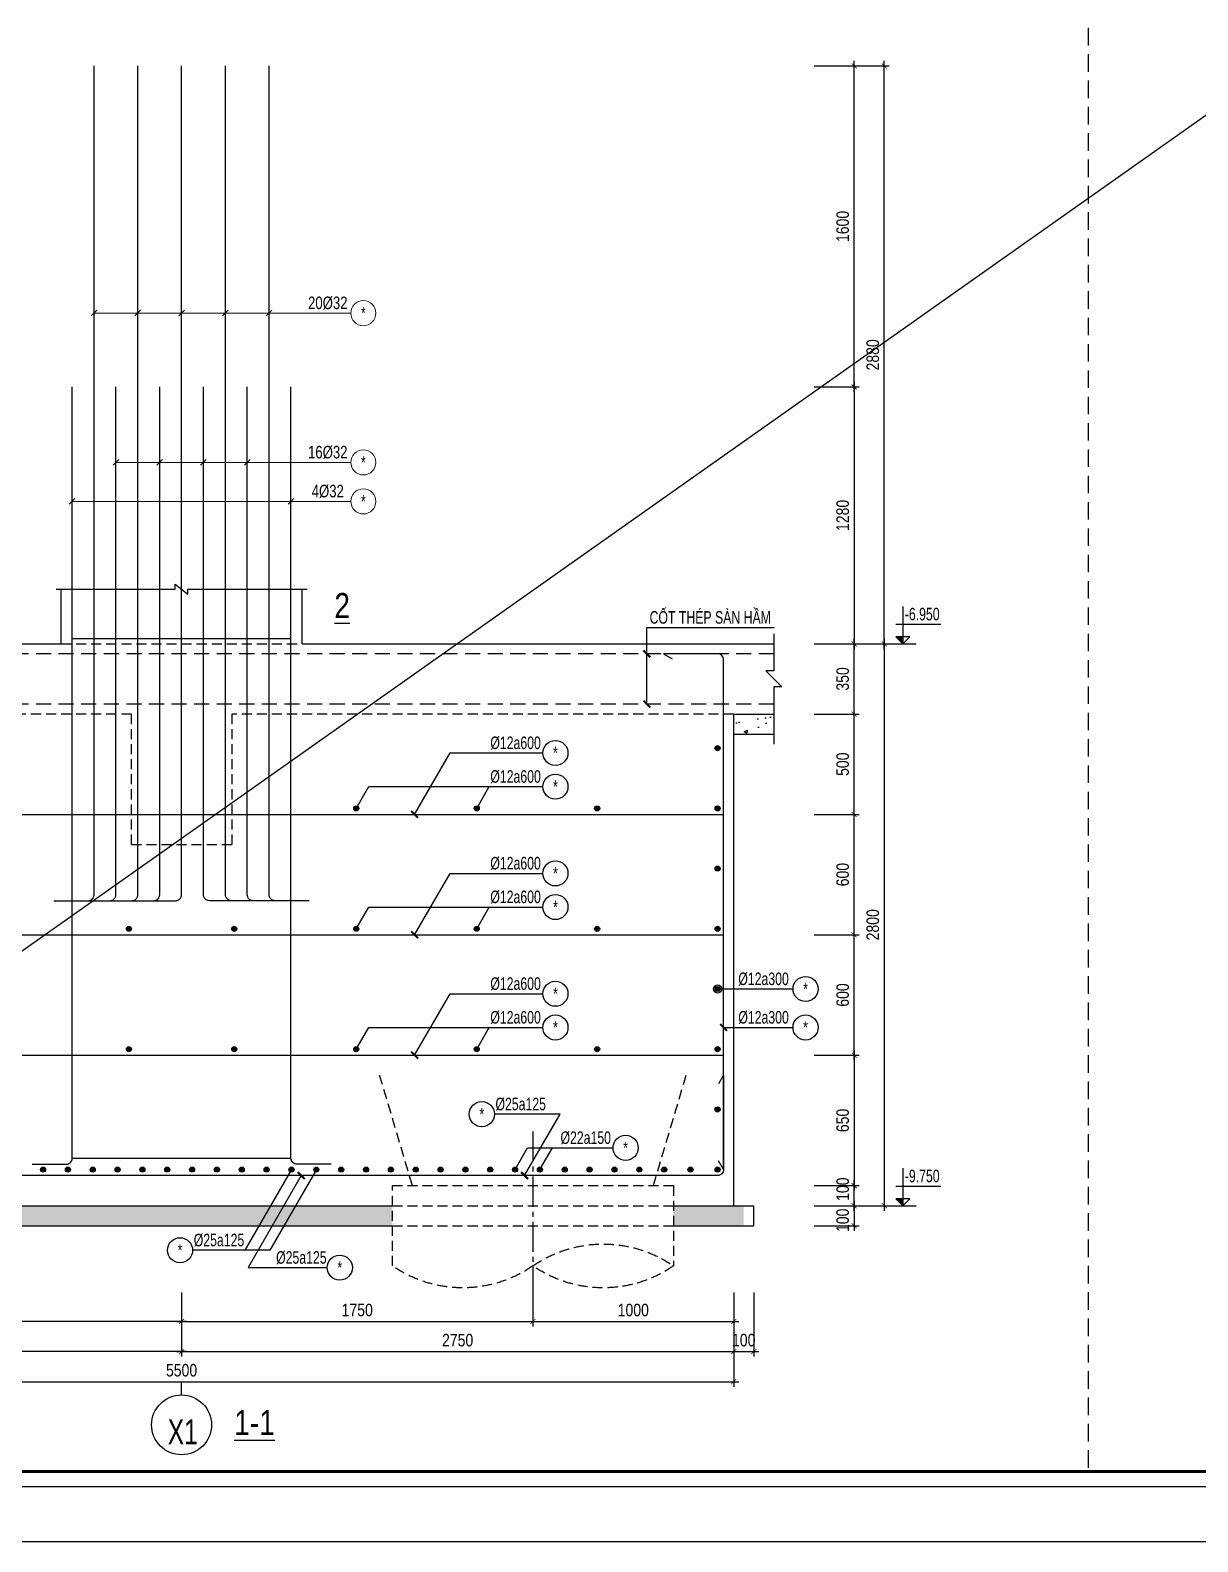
# Model space of a CAD drawing. Extents: x 71 to 2424299, y -14 to 1061502.
# Drawn here: x 1113387 to 1119203, y 521457 to 528990 of the extents above; entities that cross this region are included whole.
import ezdxf
from ezdxf.enums import TextEntityAlignment as Align

# ---------------------------------------------------------------- set-up
doc = ezdxf.new("R2010")
doc.units = 0
doc.header["$LTSCALE"] = 1000
doc.header["$MEASUREMENT"] = 0
doc.header["$PDMODE"] = 3
doc.linetypes.add('CENTER2', pattern=[1.125, 0.75, -0.125, 0.125, -0.125])
doc.linetypes.add('HIDDEN', pattern=[0.375, 0.25, -0.125])
doc.layers.get('0').update_dxf_attribs({"linetype": 'CONTINUOUS'})
doc.layers.get('Defpoints').update_dxf_attribs({"linetype": 'CONTINUOUS'})
for name, color, linetype in [('CDC-KHUNGTEN', 7, 'CONTINUOUS'), ('CDC.01.AXIS', 160, 'CENTER2'), ('CDC.02.DIM', 1, 'CONTINUOUS'), ('CDC.03.BORDER', 3, 'CONTINUOUS'), ('CDC.04.HIDDEN', 8, 'HIDDEN'), ('CDC.05.STEEL', 4, 'CONTINUOUS'), ('CDC.06.TEXT', 2, 'CONTINUOUS'), ('CDC.10.HATCH', 9, 'CONTINUOUS'), ('CDC.11.NOTE', 8, 'CONTINUOUS'), ('CDC.12.PILE', 7, 'CONTINUOUS'), ('CDC.14.STEELNUM', 9, 'CONTINUOUS'), ('KCS_BORDER', 3, 'CONTINUOUS')]:
    doc.layers.add(name, color=color, linetype=linetype)
for name, color, linetype, lineweight in [('CDC_06.TEXT', 2, 'CONTINUOUS', 18), ('CDC_11.NOTE', 8, 'CONTINUOUS', 18), ('CDC_14.STEELNUM', 9, 'CONTINUOUS', 18)]:
    doc.layers.add(name, color=color, linetype=linetype, lineweight=lineweight)
doc.layers.add('KCS_Plotter', color=11, linetype='CONTINUOUS', plot=False)
doc.styles.add('ARIAL', font='arial.ttf', dxfattribs={"width": 0.8})
doc.styles.add('KC_SMTEXT', font='arial.ttf', dxfattribs={"width": 0.7})
doc.dimstyles.new('25', dxfattribs={"dimscale": 25, "dimtxt": 2.5, "dimasz": 1, "dimexe": 1, "dimexo": 0, "dimgap": 1, "dimtad": 1, "dimdec": 0, "dimdsep": 46, "dimtxsty": 'ARIAL', "dimblk": 'ARCHTICK', "dimcen": 1, "dimdle": 1, "dimclrd": 256, "dimclre": 256, "dimclrt": 2, "dimadec": 0, "dimazin": 0, "dimtfac": 0.00072, "dimtdec": 0, "dimtix": 1, "dimtmove": 2, "dimatfit": 3, "dimldrblk": 'ARCHTICK', "dimfxl": 1, "dimtolj": 1, "dimarcsym": 0})

# ---------------------------------------------------------------- blocks, each defined once
blk = doc.blocks.new('_ArchTick')
at = {"color": 0, "linetype": 'ByBlock', "const_width": 0.15}
blk.add_lwpolyline([(-0.5, -0.5), (0.5, 0.5)], dxfattribs=at)
blk = doc.blocks.new('*D113')
at = {"layer": 'CDC.02.DIM', "lineweight": -2, "transparency": 16777216}
for p, q in [((1111391.2, 522699.5), (1111391.2, 522379.7)), ((1114141.2, 522699.5), (1114141.2, 522379.7)), ((1114166.2, 522404.7), (1111366.2, 522404.7))]:
    blk.add_line(p, q, dxfattribs=at)
at = {"layer": 'Defpoints', "color": 0, "transparency": 16777216}
for p in [(1111391.2, 522699.5), (1114141.2, 522699.5), (1111391.2, 522404.7)]:
    blk.add_point(p, dxfattribs=at)
at = {"layer": 'CDC.02.DIM', "lineweight": -2, "transparency": 16777216, "xscale": 25, "yscale": 25, "zscale": 25, "rotation": 180}
blk.add_blockref('_ArchTick', (1111391.2, 522404.7), dxfattribs=at)
at = {"layer": 'CDC.02.DIM', "lineweight": -2, "transparency": 16777216, "xscale": 25, "yscale": 25, "zscale": 25}
blk.add_blockref('_ArchTick', (1114141.2, 522404.7), dxfattribs=at)
at = {"layer": 'CDC.02.DIM', "color": 2, "transparency": 16777216, "insert": (1112766.2, 522461.6), "char_height": 62.5, "attachment_point": 5, "style": 'ARIAL'}
blk.add_mtext('\\A1;2750', dxfattribs=at)
blk = doc.blocks.new('*D115')
at = {"layer": 'CDC.02.DIM', "lineweight": -2, "transparency": 16777216}
for p, q in [((1114141.2, 522699.5), (1114141.2, 522379.7)), ((1116891.2, 522699.5), (1116891.2, 522379.7)), ((1114116.2, 522404.7), (1116916.2, 522404.7))]:
    blk.add_line(p, q, dxfattribs=at)
at = {"layer": 'Defpoints', "color": 0, "transparency": 16777216}
for p in [(1114141.2, 522699.5), (1116891.2, 522699.5), (1116891.2, 522404.7)]:
    blk.add_point(p, dxfattribs=at)
at = {"layer": 'CDC.02.DIM', "lineweight": -2, "transparency": 16777216, "xscale": 25, "yscale": 25, "zscale": 25, "rotation": 180}
blk.add_blockref('_ArchTick', (1114141.2, 522404.7), dxfattribs=at)
at = {"layer": 'CDC.02.DIM', "lineweight": -2, "transparency": 16777216, "xscale": 25, "yscale": 25, "zscale": 25}
blk.add_blockref('_ArchTick', (1116891.2, 522404.7), dxfattribs=at)
at = {"layer": 'CDC.02.DIM', "color": 2, "transparency": 16777216, "insert": (1115516.2, 522461.6), "char_height": 62.5, "attachment_point": 5, "style": 'ARIAL'}
blk.add_mtext('\\A1;2750', dxfattribs=at)
blk = doc.blocks.new('*D116')
at = {"layer": 'CDC.02.DIM', "lineweight": -2, "transparency": 16777216}
for p, q in [((1116891.2, 522699.5), (1116891.2, 522379.7)), ((1116991.2, 522699.5), (1116991.2, 522379.7)), ((1116866.2, 522404.7), (1117016.2, 522404.7))]:
    blk.add_line(p, q, dxfattribs=at)
at = {"layer": 'Defpoints', "color": 0, "transparency": 16777216}
for p in [(1116891.2, 522699.5), (1116991.2, 522699.5), (1116991.2, 522404.7)]:
    blk.add_point(p, dxfattribs=at)
at = {"layer": 'CDC.02.DIM', "lineweight": -2, "transparency": 16777216, "xscale": 25, "yscale": 25, "zscale": 25, "rotation": 180}
blk.add_blockref('_ArchTick', (1116891.2, 522404.7), dxfattribs=at)
at = {"layer": 'CDC.02.DIM', "lineweight": -2, "transparency": 16777216, "xscale": 25, "yscale": 25, "zscale": 25}
blk.add_blockref('_ArchTick', (1116991.2, 522404.7), dxfattribs=at)
at = {"layer": 'CDC.02.DIM', "color": 2, "transparency": 16777216, "insert": (1116941.2, 522461.6), "char_height": 62.5, "attachment_point": 5, "style": 'ARIAL'}
blk.add_mtext('\\A1;100', dxfattribs=at)
blk = doc.blocks.new('*D117')
at = {"layer": 'CDC.02.DIM', "lineweight": -2, "transparency": 16777216}
for p, q in [((1111391.2, 522699.5), (1111391.2, 522229.7)), ((1116891.2, 522699.5), (1116891.2, 522229.7)), ((1111366.2, 522254.7), (1116916.2, 522254.7))]:
    blk.add_line(p, q, dxfattribs=at)
at = {"layer": 'Defpoints', "color": 0, "transparency": 16777216}
for p in [(1111391.2, 522699.5), (1116891.2, 522699.5), (1116891.2, 522254.7)]:
    blk.add_point(p, dxfattribs=at)
at = {"layer": 'CDC.02.DIM', "lineweight": -2, "transparency": 16777216, "xscale": 25, "yscale": 25, "zscale": 25, "rotation": 180}
blk.add_blockref('_ArchTick', (1111391.2, 522254.7), dxfattribs=at)
at = {"layer": 'CDC.02.DIM', "lineweight": -2, "transparency": 16777216, "xscale": 25, "yscale": 25, "zscale": 25}
blk.add_blockref('_ArchTick', (1116891.2, 522254.7), dxfattribs=at)
at = {"layer": 'CDC.02.DIM', "color": 2, "transparency": 16777216, "insert": (1114141.2, 522311.6), "char_height": 62.5, "attachment_point": 5, "style": 'ARIAL'}
blk.add_mtext('\\A1;5500', dxfattribs=at)
blk = doc.blocks.new('*D118')
at = {"layer": 'CDC.02.DIM', "lineweight": -2, "transparency": 16777216}
for p, q in [((1112391.2, 522699.5), (1112391.2, 522529.7)), ((1114141.2, 522699.5), (1114141.2, 522529.7)), ((1114166.2, 522554.7), (1112366.2, 522554.7))]:
    blk.add_line(p, q, dxfattribs=at)
at = {"layer": 'Defpoints', "color": 0, "transparency": 16777216}
for p in [(1112391.2, 522699.5), (1114141.2, 522699.5), (1112391.2, 522554.7)]:
    blk.add_point(p, dxfattribs=at)
at = {"layer": 'CDC.02.DIM', "lineweight": -2, "transparency": 16777216, "xscale": 25, "yscale": 25, "zscale": 25, "rotation": 180}
blk.add_blockref('_ArchTick', (1112391.2, 522554.7), dxfattribs=at)
at = {"layer": 'CDC.02.DIM', "lineweight": -2, "transparency": 16777216, "xscale": 25, "yscale": 25, "zscale": 25}
blk.add_blockref('_ArchTick', (1114141.2, 522554.7), dxfattribs=at)
at = {"layer": 'CDC.02.DIM', "color": 2, "transparency": 16777216, "insert": (1113266.2, 522611.6), "char_height": 62.5, "attachment_point": 5, "style": 'ARIAL'}
blk.add_mtext('\\A1;1750', dxfattribs=at)
blk = doc.blocks.new('*D119')
at = {"layer": 'CDC.02.DIM', "lineweight": -2, "transparency": 16777216}
for p, q in [((1114141.2, 522699.5), (1114141.2, 522529.7)), ((1115891.1, 522699.5), (1115891.1, 522529.7)), ((1114116.2, 522554.7), (1115916.1, 522554.7))]:
    blk.add_line(p, q, dxfattribs=at)
at = {"layer": 'Defpoints', "color": 0, "transparency": 16777216}
for p in [(1114141.2, 522699.5), (1115891.1, 522699.5), (1115891.1, 522554.7)]:
    blk.add_point(p, dxfattribs=at)
at = {"layer": 'CDC.02.DIM', "lineweight": -2, "transparency": 16777216, "xscale": 25, "yscale": 25, "zscale": 25, "rotation": 180}
blk.add_blockref('_ArchTick', (1114141.2, 522554.7), dxfattribs=at)
at = {"layer": 'CDC.02.DIM', "lineweight": -2, "transparency": 16777216, "xscale": 25, "yscale": 25, "zscale": 25}
blk.add_blockref('_ArchTick', (1115891.1, 522554.7), dxfattribs=at)
at = {"layer": 'CDC.02.DIM', "color": 2, "transparency": 16777216, "insert": (1115016.1, 522611.6), "char_height": 62.5, "attachment_point": 5, "style": 'ARIAL'}
blk.add_mtext('\\A1;1750', dxfattribs=at)
blk = doc.blocks.new('*D120')
at = {"layer": 'CDC.02.DIM', "lineweight": -2, "transparency": 16777216}
for p, q in [((1117291.2, 523131.8), (1117516.2, 523131.8)), ((1117491.2, 523156.8), (1117491.2, 523006.8)), ((1117291.2, 523031.8), (1117516.2, 523031.8))]:
    blk.add_line(p, q, dxfattribs=at)
at = {"layer": 'Defpoints', "color": 0, "transparency": 16777216}
for p in [(1117291.2, 523131.8), (1117291.2, 523031.8), (1117491.2, 523031.8)]:
    blk.add_point(p, dxfattribs=at)
at = {"layer": 'CDC.02.DIM', "lineweight": -2, "transparency": 16777216, "xscale": 25, "yscale": 25, "zscale": 25}
for p, rotation in [((1117491.2, 523131.8), 90), ((1117491.2, 523031.8), 270)]:
    blk.add_blockref('_ArchTick', p, dxfattribs=dict(at, rotation=rotation))
at = {"layer": 'CDC.02.DIM', "color": 2, "transparency": 16777216, "insert": (1117434.2, 523059.1), "char_height": 62.5, "attachment_point": 5, "rotation": 90, "style": 'ARIAL'}
blk.add_mtext('\\A1;100', dxfattribs=at)
blk = doc.blocks.new('*D121')
at = {"layer": 'CDC.02.DIM', "lineweight": -2, "transparency": 16777216}
for p, q in [((1117291.2, 523231.8), (1117516.2, 523231.8)), ((1117491.2, 523106.8), (1117491.2, 523256.8)), ((1117291.2, 523131.8), (1117516.2, 523131.8))]:
    blk.add_line(p, q, dxfattribs=at)
at = {"layer": 'Defpoints', "color": 0, "transparency": 16777216}
for p in [(1117291.2, 523231.8), (1117491.2, 523231.8), (1117291.2, 523131.8)]:
    blk.add_point(p, dxfattribs=at)
at = {"layer": 'CDC.02.DIM', "lineweight": -2, "transparency": 16777216, "xscale": 25, "yscale": 25, "zscale": 25}
for p, rotation in [((1117491.2, 523231.8), 90), ((1117491.2, 523131.8), 270)]:
    blk.add_blockref('_ArchTick', p, dxfattribs=dict(at, rotation=rotation))
at = {"layer": 'CDC.02.DIM', "color": 2, "transparency": 16777216, "insert": (1117434.2, 523214.1), "char_height": 62.5, "attachment_point": 5, "rotation": 90, "style": 'ARIAL'}
blk.add_mtext('\\A1;100', dxfattribs=at)
blk = doc.blocks.new('*D122')
at = {"layer": 'CDC.02.DIM', "lineweight": -2, "transparency": 16777216}
for p, q in [((1117291.2, 524481.8), (1117516.2, 524481.8)), ((1117491.2, 523856.8), (1117491.2, 524506.8)), ((1117291.2, 523881.8), (1117516.2, 523881.8))]:
    blk.add_line(p, q, dxfattribs=at)
at = {"layer": 'Defpoints', "color": 0, "transparency": 16777216}
for p in [(1117291.2, 524481.8), (1117491.2, 524481.8), (1117291.2, 523881.8)]:
    blk.add_point(p, dxfattribs=at)
at = {"layer": 'CDC.02.DIM', "lineweight": -2, "transparency": 16777216, "xscale": 25, "yscale": 25, "zscale": 25}
for p, rotation in [((1117491.2, 524481.8), 90), ((1117491.2, 523881.8), 270)]:
    blk.add_blockref('_ArchTick', p, dxfattribs=dict(at, rotation=rotation))
at = {"layer": 'CDC.02.DIM', "color": 2, "transparency": 16777216, "insert": (1117434.2, 524181.8), "char_height": 62.5, "attachment_point": 5, "rotation": 90, "style": 'ARIAL'}
blk.add_mtext('\\A1;600', dxfattribs=at)
blk = doc.blocks.new('*D123')
at = {"layer": 'CDC.02.DIM', "lineweight": -2, "transparency": 16777216}
for p, q in [((1117291.2, 525081.8), (1117516.2, 525081.8)), ((1117491.2, 524456.8), (1117491.2, 525106.8)), ((1117291.2, 524481.8), (1117516.2, 524481.8))]:
    blk.add_line(p, q, dxfattribs=at)
at = {"layer": 'Defpoints', "color": 0, "transparency": 16777216}
for p in [(1117291.2, 525081.8), (1117491.2, 525081.8), (1117291.2, 524481.8)]:
    blk.add_point(p, dxfattribs=at)
at = {"layer": 'CDC.02.DIM', "lineweight": -2, "transparency": 16777216, "xscale": 25, "yscale": 25, "zscale": 25}
for p, rotation in [((1117491.2, 525081.8), 90), ((1117491.2, 524481.8), 270)]:
    blk.add_blockref('_ArchTick', p, dxfattribs=dict(at, rotation=rotation))
at = {"layer": 'CDC.02.DIM', "color": 2, "transparency": 16777216, "insert": (1117434.2, 524781.8), "char_height": 62.5, "attachment_point": 5, "rotation": 90, "style": 'ARIAL'}
blk.add_mtext('\\A1;600', dxfattribs=at)
blk = doc.blocks.new('*D124')
at = {"layer": 'CDC.02.DIM', "lineweight": -2, "transparency": 16777216}
for p, q in [((1117291.2, 525581.8), (1117516.2, 525581.8)), ((1117491.2, 525056.8), (1117491.2, 525606.8)), ((1117291.2, 525081.8), (1117516.2, 525081.8))]:
    blk.add_line(p, q, dxfattribs=at)
at = {"layer": 'Defpoints', "color": 0, "transparency": 16777216}
for p in [(1117291.2, 525581.8), (1117491.2, 525581.8), (1117291.2, 525081.8)]:
    blk.add_point(p, dxfattribs=at)
at = {"layer": 'CDC.02.DIM', "lineweight": -2, "transparency": 16777216, "xscale": 25, "yscale": 25, "zscale": 25}
for p, rotation in [((1117491.2, 525581.8), 90), ((1117491.2, 525081.8), 270)]:
    blk.add_blockref('_ArchTick', p, dxfattribs=dict(at, rotation=rotation))
at = {"layer": 'CDC.02.DIM', "color": 2, "transparency": 16777216, "insert": (1117434.2, 525331.8), "char_height": 62.5, "attachment_point": 5, "rotation": 90, "style": 'ARIAL'}
blk.add_mtext('\\A1;500', dxfattribs=at)
blk = doc.blocks.new('*D125')
at = {"layer": 'CDC.02.DIM', "lineweight": -2, "transparency": 16777216}
for p, q in [((1117291.2, 525931.8), (1117516.2, 525931.8)), ((1117491.2, 525556.8), (1117491.2, 525956.8)), ((1117291.2, 525581.8), (1117516.2, 525581.8))]:
    blk.add_line(p, q, dxfattribs=at)
at = {"layer": 'Defpoints', "color": 0, "transparency": 16777216}
for p in [(1117291.2, 525931.8), (1117491.2, 525931.8), (1117291.2, 525581.8)]:
    blk.add_point(p, dxfattribs=at)
at = {"layer": 'CDC.02.DIM', "lineweight": -2, "transparency": 16777216, "xscale": 25, "yscale": 25, "zscale": 25}
for p, rotation in [((1117491.2, 525931.8), 90), ((1117491.2, 525581.8), 270)]:
    blk.add_blockref('_ArchTick', p, dxfattribs=dict(at, rotation=rotation))
at = {"layer": 'CDC.02.DIM', "color": 2, "transparency": 16777216, "insert": (1117434.2, 525756.8), "char_height": 62.5, "attachment_point": 5, "rotation": 90, "style": 'ARIAL'}
blk.add_mtext('\\A1;350', dxfattribs=at)
blk = doc.blocks.new('*D126')
at = {"layer": 'CDC.02.DIM', "lineweight": -2, "transparency": 16777216}
for p, q in [((1117291.2, 525931.8), (1117666.2, 525931.8)), ((1117641.2, 525956.8), (1117641.2, 523106.8)), ((1117291.2, 523131.8), (1117666.2, 523131.8))]:
    blk.add_line(p, q, dxfattribs=at)
at = {"layer": 'Defpoints', "color": 0, "transparency": 16777216}
for p in [(1117291.2, 525931.8), (1117291.2, 523131.8), (1117641.2, 523131.8)]:
    blk.add_point(p, dxfattribs=at)
at = {"layer": 'CDC.02.DIM', "lineweight": -2, "transparency": 16777216, "xscale": 25, "yscale": 25, "zscale": 25}
for p, rotation in [((1117641.2, 525931.8), 90), ((1117641.2, 523131.8), 270)]:
    blk.add_blockref('_ArchTick', p, dxfattribs=dict(at, rotation=rotation))
at = {"layer": 'CDC.02.DIM', "color": 2, "transparency": 16777216, "insert": (1117584.2, 524531.8), "char_height": 62.5, "attachment_point": 5, "rotation": 90, "style": 'ARIAL'}
blk.add_mtext('\\A1;2800', dxfattribs=at)
blk = doc.blocks.new('*D112')
at = {"layer": 'CDC.02.DIM', "lineweight": -2, "transparency": 16777216}
for p, q in [((1117291.2, 523881.8), (1117516.2, 523881.8)), ((1117491.2, 523906.8), (1117491.2, 523206.8)), ((1117291.2, 523231.8), (1117516.2, 523231.8))]:
    blk.add_line(p, q, dxfattribs=at)
at = {"layer": 'Defpoints', "color": 0, "transparency": 16777216}
for p in [(1117291.2, 523881.8), (1117291.2, 523231.8), (1117491.2, 523231.8)]:
    blk.add_point(p, dxfattribs=at)
at = {"layer": 'CDC.02.DIM', "lineweight": -2, "transparency": 16777216, "xscale": 25, "yscale": 25, "zscale": 25}
for p, rotation in [((1117491.2, 523881.8), 90), ((1117491.2, 523231.8), 270)]:
    blk.add_blockref('_ArchTick', p, dxfattribs=dict(at, rotation=rotation))
at = {"layer": 'CDC.02.DIM', "color": 2, "transparency": 16777216, "insert": (1117434.2, 523556.8), "char_height": 62.5, "attachment_point": 5, "rotation": 90, "style": 'ARIAL'}
blk.add_mtext('\\A1;650', dxfattribs=at)
blk = doc.blocks.new('C1400T')
at = {"layer": 'CDC.01.AXIS', "ltscale": 0.2}
blk.add_line((0, 270.1), (0, -574.3), dxfattribs=at)
at = {"layer": 'CDC.04.HIDDEN', "ltscale": 0.2}
for p, q in [((-600, 0), (-763.4, 550)), ((600, 0), (763.4, 550))]:
    blk.add_line(p, q, dxfattribs=at)
blk.add_lwpolyline([(700, -400), (700, 0), (-700, 0), (-700, -400)], dxfattribs=at)
blk.add_lwpolyline([(700, -400, -0.311974), (0, -400, 0.311974), (-700, -400, 0.311974), (0, -400, 0.36397)], format="xyb", dxfattribs=at)
blk = doc.blocks.new('*D218')
at = {"layer": 'CDC.02.DIM', "lineweight": -2, "transparency": 16777216}
for p, q in [((1115891.1, 522699.5), (1115891.1, 522529.7)), ((1116891.2, 522699.5), (1116891.2, 522529.7)), ((1115866.1, 522554.7), (1116916.2, 522554.7))]:
    blk.add_line(p, q, dxfattribs=at)
at = {"layer": 'Defpoints', "color": 0, "transparency": 16777216}
for p in [(1115891.1, 522699.5), (1116891.2, 522699.5), (1116891.2, 522554.7)]:
    blk.add_point(p, dxfattribs=at)
at = {"layer": 'CDC.02.DIM', "lineweight": -2, "transparency": 16777216, "xscale": 25, "yscale": 25, "zscale": 25, "rotation": 180}
blk.add_blockref('_ArchTick', (1115891.1, 522554.7), dxfattribs=at)
at = {"layer": 'CDC.02.DIM', "lineweight": -2, "transparency": 16777216, "xscale": 25, "yscale": 25, "zscale": 25}
blk.add_blockref('_ArchTick', (1116891.2, 522554.7), dxfattribs=at)
at = {"layer": 'CDC.02.DIM', "color": 2, "transparency": 16777216, "insert": (1116391.1, 522611.6), "char_height": 62.5, "attachment_point": 5, "style": 'ARIAL'}
blk.add_mtext('\\A1;1000', dxfattribs=at)
blk = doc.blocks.new('*D2075')
at = {"layer": 'CDC.02.DIM', "lineweight": -2, "transparency": 16777216}
for p, q in [((1117291.2, 527211.8), (1117516.2, 527211.8)), ((1117491.2, 527236.8), (1117491.2, 525906.8)), ((1117291.2, 525931.8), (1117516.2, 525931.8))]:
    blk.add_line(p, q, dxfattribs=at)
at = {"layer": 'Defpoints', "color": 0, "transparency": 16777216}
for p in [(1117291.2, 527211.8), (1117291.2, 525931.8), (1117491.2, 525931.8)]:
    blk.add_point(p, dxfattribs=at)
at = {"layer": 'CDC.02.DIM', "lineweight": -2, "transparency": 16777216, "xscale": 25, "yscale": 25, "zscale": 25}
for p, rotation in [((1117491.2, 527211.8), 90), ((1117491.2, 525931.8), 270)]:
    blk.add_blockref('_ArchTick', p, dxfattribs=dict(at, rotation=rotation))
at = {"layer": 'CDC.02.DIM', "color": 2, "transparency": 16777216, "insert": (1117434.2, 526571.8), "char_height": 62.5, "attachment_point": 5, "rotation": 90, "style": 'ARIAL'}
blk.add_mtext('\\A1;1280', dxfattribs=at)
blk = doc.blocks.new('*D2076')
at = {"layer": 'CDC.02.DIM', "lineweight": -2, "transparency": 16777216}
for p, q in [((1117291.2, 528811.8), (1117516.2, 528811.8)), ((1117491.2, 527186.8), (1117491.2, 528836.8)), ((1117291.2, 527211.8), (1117516.2, 527211.8))]:
    blk.add_line(p, q, dxfattribs=at)
at = {"layer": 'Defpoints', "color": 0, "transparency": 16777216}
for p in [(1117291.2, 528811.8), (1117491.2, 528811.8), (1117291.2, 527211.8)]:
    blk.add_point(p, dxfattribs=at)
at = {"layer": 'CDC.02.DIM', "lineweight": -2, "transparency": 16777216, "xscale": 25, "yscale": 25, "zscale": 25}
for p, rotation in [((1117491.2, 528811.8), 90), ((1117491.2, 527211.8), 270)]:
    blk.add_blockref('_ArchTick', p, dxfattribs=dict(at, rotation=rotation))
at = {"layer": 'CDC.02.DIM', "color": 2, "transparency": 16777216, "insert": (1117434.2, 528011.8), "char_height": 62.5, "attachment_point": 5, "rotation": 90, "style": 'ARIAL'}
blk.add_mtext('\\A1;1600', dxfattribs=at)
blk = doc.blocks.new('*D2077')
at = {"layer": 'CDC.02.DIM', "lineweight": -2, "transparency": 16777216}
for p, q in [((1117291.2, 528811.8), (1117666.2, 528811.8)), ((1117641.2, 525906.8), (1117641.2, 528836.8)), ((1117291.2, 525931.8), (1117666.2, 525931.8))]:
    blk.add_line(p, q, dxfattribs=at)
at = {"layer": 'Defpoints', "color": 0, "transparency": 16777216}
for p in [(1117291.2, 528811.8), (1117641.2, 528811.8), (1117291.2, 525931.8)]:
    blk.add_point(p, dxfattribs=at)
at = {"layer": 'CDC.02.DIM', "lineweight": -2, "transparency": 16777216, "xscale": 25, "yscale": 25, "zscale": 25}
for p, rotation in [((1117641.2, 528811.8), 90), ((1117641.2, 525931.8), 270)]:
    blk.add_blockref('_ArchTick', p, dxfattribs=dict(at, rotation=rotation))
at = {"layer": 'CDC.02.DIM', "color": 2, "transparency": 16777216, "insert": (1117584.2, 527371.8), "char_height": 62.5, "attachment_point": 5, "rotation": 90, "style": 'ARIAL'}
blk.add_mtext('\\A1;2880', dxfattribs=at)
blk = doc.blocks.new('KHUNG TEN')
at = {"layer": 'CDC-KHUNGTEN', "color": 8}
blk.add_lwpolyline([(75096, 1100), (83000, 1100), (83000, 58300), (3000, 58300), (3000, 1100), (75096, 1100)], dxfattribs=at)
at = {"layer": 'CDC-KHUNGTEN', "color": 255, "lineweight": 60}
blk.add_lwpolyline([(74900, 1400), (74900, 58000), (3300, 58000), (3300, 1400), (74900, 1400)], close=True, dxfattribs=at)
at = {"layer": 'Defpoints', "color": 1, "ltscale": 0.2}
blk.add_lwpolyline([(0, 0), (0, 59400), (84100, 59400), (84100, 0), (0, 0)], close=True, dxfattribs=at)

msp = doc.modelspace()

# ---------------------------------------------------------------- hatches: boundary and pattern name
at = {"layer": 'CDC.10.HATCH'}
h = msp.add_hatch(dxfattribs=at)
h.set_pattern_fill('AR-CONC', color=256, scale=25, style=0)
h.set_pattern_definition([(50, (-44632.32, 14825.6), (179.315046, -15.688034), [18.75, -206.25]), (355, (-44632.32, 14825.6), (-34.687833, 188.048033), [15, -165]), (100.4514, (-44617.38, 14824.3), (144.627345, 172.359886), [15.935047, -175.285528]), (46.1842, (-44632.32, 14875.6), (266.810262, -41.379754), [28.125, -309.375]), (96.6356, (-44610.08, 14872.15), (233.665676, 243.52947), [23.90257, -262.92825]), (351.1842, (-44632.32, 14875.6), (233.665486, 243.52965), [22.5, -247.5]), (21, (-44607.32, 14863.1), (149.226763, -100.654723), [18.75, -206.25]), (326, (-44607.32, 14863.1), (60.828833, 181.28751), [15, -165]), (71.4514, (-44594.88, 14854.71), (210.055657, 80.632624), [15.935047, -175.285528]), (37.5, (-44632.32, 14825.6), (3.0399638, 83.2234635), [0, -163, 0, -167.5, 0, -165.625]), (7.5, (-44632.32, 14825.6), (65.7673844, 98.602928), [0, -95.5, 0, -159.25, 0, -63.125]), (327.5, (-44688.07, 14825.6), (133.455609, -5.638718), [0, -62.5, 0, -195, 0, -258.75]), (317.5, (-44713.07, 14825.6), (145.796542, 25.026246), [0, -81.25, 0, -129.5, 0, -183.75])])
h.paths.add_polyline_path([(1117091.15, 525581.8), (1116891.15, 525581.8), (1116891.15, 525481.8), (1117091.15, 525481.8)])
h = msp.add_hatch(dxfattribs=at)
h.set_pattern_fill('AR-CONC', color=256, scale=25, style=0)
h.set_pattern_definition([(50, (13701.68, -7358), (179.315046, -15.688034), [18.75, -206.25]), (355, (13701.68, -7358), (-34.687833, 188.048033), [15, -165]), (100.4514, (13716.62, -7359.31), (144.627345, 172.359886), [15.935047, -175.285528]), (46.1842, (13701.68, -7308), (266.810262, -41.379754), [28.125, -309.375]), (96.6356, (13723.91, -7311.45), (233.665676, 243.52947), [23.90257, -262.92825]), (351.1842, (13701.68, -7308), (233.665486, 243.52965), [22.5, -247.5]), (21, (13726.68, -7320.5), (149.226763, -100.654723), [18.75, -206.25]), (326, (13726.68, -7320.5), (60.828833, 181.28751), [15, -165]), (71.4514, (13739.12, -7328.9), (210.055657, 80.632624), [15.935047, -175.285528]), (37.5, (13701.68, -7358.004), (3.0399638, 83.2234635), [0, -163, 0, -167.5, 0, -165.625]), (7.5, (13701.68, -7358), (65.7673844, 98.602928), [0, -95.5, 0, -159.25, 0, -63.125]), (327.5, (13645.93, -7358.004), (133.455609, -5.638718), [0, -62.5, 0, -195, 0, -258.75]), (317.5, (13620.93, -7358), (145.796542, 25.026246), [0, -81.25, 0, -129.5, 0, -183.75])])
h.paths.add_polyline_path([(1114655.98, 523131.8), (1113091.16, 523131.8), (1113091.16, 523031.8), (1114598.24, 523031.8)])
h.paths.add_polyline_path([(1114721.83, 523131.8), (1114655.98, 523131.8), (1114598.24, 523031.8), (1114664.1, 523031.8)])
h.paths.add_polyline_path([(1114779.73, 523131.8), (1114721.83, 523131.8), (1114664.1, 523031.8), (1114721.99, 523031.8)])
h.paths.add_polyline_path([(1115191.14, 523131.8), (1114779.73, 523131.8), (1114721.99, 523031.8), (1115191.14, 523031.8)])
h.paths.add_polyline_path([(1111341.15, 523131.8), (1111341.15, 523031.8), (1111691.16, 523031.8), (1111691.16, 523131.8)])
h.paths.add_polyline_path([(1116941.15, 523031.8), (1116941.15, 523131.8), (1116591.14, 523131.8), (1116591.14, 523031.8)])
at = {"layer": 'CDC.11.NOTE'}
for points in [[(1117733.32, 525966.8), (1117698.32, 525966.8), (1117733.32, 525931.8)], [(1117733.32, 523166.8), (1117698.32, 523166.8), (1117733.32, 523131.8)]]:
    msp.add_hatch(color=256, dxfattribs=at).paths.add_polyline_path(points)

# ---------------------------------------------------------------- linework, layer by layer
at = {"layer": 'CDC.03.BORDER'}
for p, q in [((1113691.09, 527565.73), (1113719.21, 527593.85)), ((1113909.09, 527565.73), (1113937.21, 527593.85)), ((1114127.09, 527565.73), (1114155.21, 527593.85)), ((1114345.09, 527565.73), (1114373.21, 527593.85)), ((1114563.09, 527565.73), (1114591.21, 527593.85)), ((1113800.09, 526821.74), (1113828.21, 526849.87)), ((1114018.09, 526821.74), (1114046.21, 526849.87)), ((1114236.09, 526821.74), (1114264.21, 526849.87)), ((1114454.09, 526821.74), (1114482.21, 526849.87)), ((1113582.09, 526627.59), (1113610.21, 526655.71)), ((1114672.09, 526627.59), (1114700.21, 526655.71)), ((1113541.15, 525931.8), (1113541.15, 526203.92)), ((1114741.15, 525931.8), (1114741.15, 526203.92)), ((1111191.15, 525931.8), (1113541.15, 525931.8)), ((1114741.15, 525931.8), (1117091.15, 525931.8)), ((1116891.15, 523131.8), (1116891.15, 525581.8))]:
    msp.add_line(p, q, dxfattribs=at)
at = {"layer": 'CDC.04.HIDDEN', "ltscale": 0.35}
msp.add_line((1118656.37, 535957.16), (1118656.37, 521807.16), dxfattribs=at)
at = {"layer": 'CDC.04.HIDDEN', "ltscale": 0.2}
for p, q in [((1113541.15, 525931.8), (1114741.15, 525931.8)), ((1113891.15, 525581.8), (1111391.15, 525581.8)), ((1113891.15, 524931.8), (1113891.15, 525581.8)), ((1116891.15, 525581.8), (1114391.15, 525581.8)), ((1114391.15, 525581.8), (1114391.15, 524931.8)), ((1113891.15, 524931.8), (1114391.15, 524931.8)), ((1115191.14, 523131.8), (1116591.14, 523131.8)), ((1115191.14, 523031.8), (1116591.14, 523031.8))]:
    msp.add_line(p, q, dxfattribs=at)
at = {"layer": 'CDC.05.STEEL', "ltscale": 0.3}
for p, q in [((1114686.15, 525956.8), (1113596.15, 525956.8)), ((1116541.15, 525881.8), (1116584.45, 525856.8)), ((1111441.15, 525081.8), (1116841.15, 525081.8)), ((1111441.15, 524481.8), (1116841.15, 524481.8)), ((1111441.15, 523881.8), (1116841.15, 523881.8)), ((1116841.15, 523781.8), (1116816.15, 523738.5)), ((1113596.15, 523368.8), (1114686.15, 523368.8)), ((1116841.15, 523311.8), (1116816.15, 523355.11))]:
    msp.add_line(p, q, dxfattribs=at)
at = {"layer": 'CDC.05.STEEL', "linetype": 'HIDDEN', "ltscale": 0.3}
for p, q in [((1117091.15, 525881.8), (1111191.15, 525881.8)), ((1117091.15, 525631.8), (1111191.15, 525631.8))]:
    msp.add_line(p, q, dxfattribs=at)
at = {"layer": 'CDC.05.STEEL', "ltscale": 0.3}
for points in [[(1113505.15, 524651.8), (1113675.15, 524651.8, 0.4142136), (1113705.15, 524681.8), (1113705.15, 528811.8)], [(1113723.15, 524651.8), (1113893.15, 524651.8, 0.4142136), (1113923.15, 524681.8), (1113923.15, 528811.8)], [(1113941.15, 524651.8), (1114111.15, 524651.8, 0.4142136), (1114141.15, 524681.8), (1114141.15, 528811.8)], [(1114559.15, 524651.8), (1114389.15, 524651.8, -0.4142136), (1114359.15, 524681.8), (1114359.15, 528811.8)], [(1114777.15, 524651.8), (1114607.15, 524651.8, -0.4142136), (1114577.15, 524681.8), (1114577.15, 528811.8)], [(1113396.15, 523338.8), (1113566.15, 523338.8, 0.4142136), (1113596.15, 523368.8), (1113596.15, 527211.8)], [(1114450.15, 524651.8), (1114280.15, 524651.8, -0.4142136), (1114250.15, 524681.8), (1114250.15, 527211.8)], [(1116841.15, 523311.8), (1116841.15, 525851.8, 0.4142136), (1116811.15, 525881.8), (1116541.15, 525881.8)], [(1116841.15, 523781.8), (1116841.15, 523311.8, -0.4142136), (1116811.15, 523281.8), (1111471.15, 523281.8, -0.4142136), (1111441.15, 523311.8), (1111441.15, 523781.8)]]:
    msp.add_lwpolyline(points, format="xyb", dxfattribs=at)
at = {"layer": 'CDC.05.STEEL', "ltscale": 0.3, "elevation": 0}
for points in [[(1113614.15, 524651.8), (1113784.15, 524651.8, 0.4142136), (1113814.15, 524681.8), (1113814.15, 527211.8)], [(1113832.15, 524651.8), (1114002.15, 524651.8, 0.4142136), (1114032.15, 524681.8), (1114032.15, 527211.8)], [(1114668.15, 524651.8), (1114498.15, 524651.8, -0.4142136), (1114468.15, 524681.8), (1114468.15, 527211.8)], [(1114886.15, 523338.8), (1114716.15, 523338.8, -0.4142136), (1114686.15, 523368.8), (1114686.15, 527211.8)]]:
    msp.add_lwpolyline(points, format="xyb", dxfattribs=at)
at = {"layer": 'CDC.05.STEEL', "const_width": 12.3}
for points in [[(1116811.15, 525417.96, -1), (1116811.15, 525405.65, -1)], [(1115011.15, 525117.96, -1), (1115011.15, 525105.65, -1)], [(1115611.15, 525117.96, -1), (1115611.15, 525105.65, -1)], [(1116211.15, 525117.96, -1), (1116211.15, 525105.65, -1)], [(1116811.15, 525117.96, -1), (1116811.15, 525105.65, -1)], [(1116811.15, 524817.96, -1), (1116811.15, 524805.65, -1)], [(1113878.9, 524517.96, 1), (1113878.9, 524505.65, 1)], [(1114403.4, 524517.96, -1), (1114403.4, 524505.65, -1)], [(1115011.15, 524517.96, -1), (1115011.15, 524505.65, -1)], [(1115611.15, 524517.96, -1), (1115611.15, 524505.65, -1)], [(1116211.15, 524517.96, -1), (1116211.15, 524505.65, -1)], [(1116811.15, 524517.96, -1), (1116811.15, 524505.65, -1)], [(1116811.15, 524217.96, -1), (1116811.15, 524205.65, -1)], [(1113878.9, 523917.96, 1), (1113878.9, 523905.65, 1)], [(1114403.4, 523917.96, -1), (1114403.4, 523905.65, -1)], [(1115011.15, 523917.96, -1), (1115011.15, 523905.65, -1)], [(1115611.15, 523917.96, -1), (1115611.15, 523905.65, -1)], [(1116211.15, 523917.96, -1), (1116211.15, 523905.65, -1)], [(1116811.15, 523917.96, -1), (1116811.15, 523905.65, -1)], [(1116811.15, 523617.96, -1), (1116811.15, 523605.65, -1)], [(1113451.15, 523317.96, 1), (1113451.15, 523305.65, 1)], [(1113574.9, 523317.96, 1), (1113574.9, 523305.65, 1)], [(1113698.65, 523317.96, 1), (1113698.65, 523305.65, 1)], [(1113822.4, 523317.96, 1), (1113822.4, 523305.65, 1)], [(1113946.15, 523317.96, 1), (1113946.15, 523305.65, 1)], [(1114069.9, 523317.96, 1), (1114069.9, 523305.65, 1)], [(1114193.65, 523317.96, 1), (1114193.65, 523305.65, 1)], [(1114317.4, 523317.96, 1), (1114317.4, 523305.65, 1)], [(1114441.15, 523317.96, 1), (1114441.15, 523305.65, 1)], [(1114564.9, 523317.96, 1), (1114564.9, 523305.65, 1)], [(1114688.65, 523317.96, 1), (1114688.65, 523305.65, 1)], [(1114812.4, 523317.96, 1), (1114812.4, 523305.65, 1)], [(1114936.15, 523317.96, 1), (1114936.15, 523305.65, 1)], [(1115059.9, 523317.96, 1), (1115059.9, 523305.65, 1)], [(1115183.65, 523317.96, 1), (1115183.65, 523305.65, 1)], [(1115307.4, 523317.96, 1), (1115307.4, 523305.65, 1)], [(1115431.15, 523317.96, 1), (1115431.15, 523305.65, 1)], [(1115554.9, 523317.96, 1), (1115554.9, 523305.65, 1)], [(1115678.65, 523317.96, 1), (1115678.65, 523305.65, 1)], [(1115802.4, 523317.96, 1), (1115802.4, 523305.65, 1)], [(1115926.15, 523317.96, 1), (1115926.15, 523305.65, 1)], [(1116049.9, 523317.96, 1), (1116049.9, 523305.65, 1)], [(1116173.65, 523317.96, 1), (1116173.65, 523305.65, 1)], [(1116297.4, 523317.96, 1), (1116297.4, 523305.65, 1)], [(1116421.15, 523317.96, 1), (1116421.15, 523305.65, 1)], [(1116544.9, 523317.96, 1), (1116544.9, 523305.65, 1)], [(1116676.04, 523317.96, 1), (1116676.04, 523305.65, 1)], [(1116811.15, 523317.96, -1), (1116811.15, 523305.65, -1)]]:
    msp.add_lwpolyline(points, format="xyb", close=True, dxfattribs=at)
at = {"layer": 'CDC.05.STEEL'}
for centre in [(1116811.15, 525411.8), (1115011.15, 525111.8), (1115611.15, 525111.8), (1116211.15, 525111.8), (1116811.15, 525111.8), (1116811.15, 524811.8), (1113878.9, 524511.8), (1114403.4, 524511.8), (1115011.15, 524511.8), (1115611.15, 524511.8), (1116211.15, 524511.8), (1116811.15, 524511.8), (1116811.15, 524211.8), (1113878.9, 523911.8), (1114403.4, 523911.8), (1115011.15, 523911.8), (1115611.15, 523911.8), (1116211.15, 523911.8), (1116811.15, 523911.8), (1116811.15, 523611.8), (1113451.15, 523311.8), (1113574.9, 523311.8), (1113698.65, 523311.8), (1113822.4, 523311.8), (1113946.15, 523311.8), (1114069.9, 523311.8), (1114193.65, 523311.8), (1114317.4, 523311.8), (1114441.15, 523311.8), (1114564.9, 523311.8), (1114688.65, 523311.8), (1114812.4, 523311.8), (1114936.15, 523311.8), (1115059.9, 523311.8), (1115183.65, 523311.8), (1115307.4, 523311.8), (1115431.15, 523311.8), (1115554.9, 523311.8), (1115678.65, 523311.8), (1115802.4, 523311.8), (1115926.15, 523311.8), (1116049.9, 523311.8), (1116173.65, 523311.8), (1116297.4, 523311.8), (1116421.15, 523311.8), (1116544.9, 523311.8), (1116676.04, 523311.8), (1116811.15, 523311.8)]:
    msp.add_circle(centre, 12.53, dxfattribs=at)
at = {"layer": 'CDC.11.NOTE'}
for p, q in [((1117733.32, 526118.1), (1117733.32, 525931.8)), ((1117698.51, 526029.29), (1117923.57, 526029.29)), ((1117666.15, 525931.8), (1117800.48, 525931.8)), ((1116891.15, 525581.8), (1117091.15, 525581.8)), ((1116891.15, 525481.8), (1117091.15, 525481.8)), ((1116811.15, 524211.8), (1117186.65, 524211.8)), ((1116841.15, 524020.1), (1117186.65, 524020.1)), ((1117733.32, 523318.1), (1117733.32, 523131.8)), ((1117698.51, 523229.29), (1117923.57, 523229.29)), ((1113091.16, 523131.8), (1115191.14, 523131.8)), ((1116591.14, 523131.8), (1116991.15, 523131.8)), ((1116991.15, 523031.8), (1116991.15, 523131.8)), ((1117666.15, 523131.8), (1117800.48, 523131.8)), ((1113091.16, 523031.8), (1115191.14, 523031.8)), ((1116591.14, 523031.8), (1116991.15, 523031.8)), ((1114141.15, 522188.77), (1114141.15, 522254.69))]:
    msp.add_line(p, q, dxfattribs=at)
for points in [[(1116458.69, 525631.8), (1116458.69, 526012.7), (1117092.35, 526012.7)], [(1117091.15, 525981.8), (1117091.15, 525796.8), (1117051.15, 525796.8), (1117131.15, 525716.8), (1117091.15, 525716.8), (1117091.15, 525431.8)], [(1117698.32, 525966.8), (1117733.32, 525931.8), (1117768.32, 525966.8), (1117698.32, 525966.8)], [(1115302.01, 525081.8), (1115478.74, 525387.91), (1115940.86, 525387.91)], [(1115011.15, 525111.8), (1115073.67, 525220.1), (1115940.86, 525220.1)], [(1115611.15, 525111.8), (1115673.67, 525220.1), (1115940.86, 525220.1)], [(1115302.01, 524481.8), (1115478.74, 524787.91), (1115940.86, 524787.91)], [(1115011.15, 524511.8), (1115073.67, 524620.1), (1115940.86, 524620.1)], [(1115611.15, 524511.8), (1115673.67, 524620.1), (1115940.86, 524620.1)], [(1115302.01, 523881.8), (1115478.74, 524187.91), (1115940.86, 524187.91)], [(1115011.15, 523911.8), (1115073.67, 524020.1), (1115940.86, 524020.1)], [(1115611.15, 523911.8), (1115673.67, 524020.1), (1115940.86, 524020.1)], [(1115849.37, 523281.8), (1116026.1, 523587.91), (1115699.28, 523587.91)], [(1115802.4, 523311.8), (1115864.92, 523420.1), (1116290.31, 523420.1)], [(1115926.15, 523311.8), (1115988.67, 523420.1), (1116290.31, 523420.1)], [(1114688.65, 523311.8), (1114456.59, 522909.86), (1114196.09, 522909.86)], [(1114812.4, 523311.8), (1114580.34, 522909.86), (1114196.09, 522909.86)], [(1114737.18, 523281.8), (1114472.41, 522823.2), (1114866.69, 522823.2)], [(1117698.32, 523166.8), (1117733.32, 523131.8), (1117768.32, 523166.8), (1117698.32, 523166.8)]]:
    msp.add_lwpolyline(points, dxfattribs=at)
at = {"layer": 'CDC.11.NOTE', "const_width": 10}
for points in [[(1116441.52, 525898.97), (1116475.85, 525864.64)], [(1116441.52, 525648.97), (1116475.85, 525614.64)], [(1115284.85, 525098.97), (1115319.17, 525064.64)], [(1115284.85, 524498.97), (1115319.17, 524464.64)], [(1116823.99, 524037.26), (1116858.31, 524002.93)], [(1115284.85, 523898.97), (1115319.17, 523864.64)], [(1114720.02, 523298.97), (1114754.35, 523264.64)], [(1115832.21, 523298.97), (1115866.53, 523264.64)]]:
    msp.add_lwpolyline(points, dxfattribs=at)
at = {"layer": 'CDC.11.NOTE'}
for centre, radius in [((1116811.15, 524211.8), 20.61), ((1114141.15, 522039.63), 149.14)]:
    msp.add_circle(centre, radius, dxfattribs=at)
at = {"layer": 'CDC.14.STEELNUM'}
for centre in [(1116003.36, 525387.91), (1116003.36, 525220.1), (1116003.36, 524787.91), (1116003.36, 524620.1), (1117249.15, 524211.8), (1116003.36, 524187.91), (1116003.36, 524020.1), (1117249.15, 524020.1), (1115636.78, 523587.91), (1116352.81, 523420.1), (1114133.59, 522909.86), (1114929.19, 522823.2)]:
    msp.add_circle(centre, 62.5, dxfattribs=at)
at = {"layer": 'CDC_11.NOTE'}
for p, q in [((1113705.15, 527579.79), (1114984.03, 527579.79)), ((1113814.15, 526835.81), (1114984.03, 526835.81)), ((1113596.15, 526641.65), (1114984.03, 526641.65))]:
    msp.add_line(p, q, dxfattribs=at)
at = {"layer": 'CDC_14.STEELNUM'}
for centre in [(1115046.53, 527579.79), (1115046.53, 526835.81), (1115046.53, 526641.65)]:
    msp.add_circle(centre, 62.5, dxfattribs=at)
at = {"layer": 'KCS_BORDER', "color": 1}
msp.add_lwpolyline([(1113516.15, 526203.92), (1114109.9, 526203.92), (1114109.9, 526228.92), (1114172.4, 526178.92), (1114172.4, 526203.92), (1114766.15, 526203.92)], dxfattribs=at)
at = {"layer": 'KCS_Plotter'}
msp.add_line((1130204.55, 536307.16), (1109179.55, 521457.16), dxfattribs=at)

# ---------------------------------------------------------------- block references
at = {"layer": 'CDC.06.TEXT', "xscale": 0.2499999999982123, "yscale": 0.2499999999982123, "zscale": 0.2499999999982123}
msp.add_blockref('KHUNG TEN', (1109179.55, 521457.16), dxfattribs=at)
at = {"layer": 'CDC.12.PILE', "xscale": -1}
msp.add_blockref('C1400T', (1115891.15, 523231.8), dxfattribs=at)

# ---------------------------------------------------------------- texts
at = {"layer": 'CDC.06.TEXT', "style": 'ARIAL'}
for s, height, width, p in [('%%U2', 125, 0.8, (1114941.03, 526122.52)), ('CỐT THÉP SÀN HẦM', 62.5, 0.7, (1116774.4, 526063.47)), ('-6.950', 62.5, 0.7, (1117830.13, 526080.06)), ('%%C12a600', 62.5, 0.7, (1115804.75, 525438.68)), ('%%C12a600', 62.5, 0.7, (1115804.75, 525270.87)), ('%%C12a600', 62.5, 0.7, (1115804.75, 524838.68)), ('%%C12a600', 62.5, 0.7, (1115804.75, 524670.87)), ('%%C12a600', 62.5, 0.7, (1115804.75, 524238.68)), ('%%C12a300', 62.5, 0.7, (1117039.94, 524262.58)), ('%%C12a600', 62.5, 0.7, (1115804.75, 524070.87)), ('%%C12a300', 62.5, 0.7, (1117039.94, 524070.87)), ('%%C25a125', 62.5, 0.7, (1115830.33, 523638.68)), ('%%C22a150', 62.5, 0.7, (1116154.2, 523470.87)), ('-9.750', 62.5, 0.7, (1117830.13, 523280.06)), ('%%C25a125', 62.5, 0.7, (1114327.5, 522960.63)), ('%%C25a125', 62.5, 0.7, (1114737.75, 522873.97)), ('%%U1-1', 125, 0.8, (1114504.26, 522051.17))]:
    msp.add_text(s, height=height, dxfattribs=dict(at, width=width)).set_placement(p, align=Align.MIDDLE_CENTER)
at = {"layer": 'CDC.06.TEXT', "insert": (1114147.07, 521941.96), "char_height": 125, "width": 116.16, "attachment_point": 8, "line_spacing_factor": 0.938532}
msp.add_mtext('{\\fArial|b0|i0|c0|p34;\\W0.7;X1}', dxfattribs=at)
at = {"layer": 'CDC.14.STEELNUM', "style": 'ARIAL', "width": 0.7}
for p in [(1116003.36, 525387.91), (1116003.36, 525220.1), (1116003.36, 524787.91), (1116003.36, 524620.1), (1116003.36, 524187.91), (1117249.12, 524211.8), (1116003.36, 524020.1), (1117249.12, 524020.1), (1115636.78, 523587.91), (1116352.81, 523420.1), (1114133.59, 522909.86), (1114929.19, 522823.2)]:
    msp.add_text('*', height=62.5, dxfattribs=at).set_placement(p, align=Align.MIDDLE_CENTER)
at = {"layer": 'CDC_06.TEXT', "style": 'KC_SMTEXT', "width": 0.75}
for s, p in [('20%%C32', (1114869.34, 527599.79)), ('16%%C32', (1114869.34, 526855.81)), ('4%%C32', (1114869.34, 526661.65))]:
    msp.add_text(s, height=62.5, dxfattribs=at).set_placement(p, align=Align.CENTER)
at = {"layer": 'CDC_14.STEELNUM', "style": 'KC_SMTEXT', "width": 0.65}
for p in [(1115046.53, 527579.79), (1115046.53, 526835.81), (1115046.53, 526641.65)]:
    msp.add_text('*', height=62.5, dxfattribs=at).set_placement(p, align=Align.MIDDLE_CENTER)

# ---------------------------------------------------------------- dimensions: what is measured, and where the dimension line sits
at = {"layer": 'CDC.02.DIM'}
for base, p1, p2, picture, middle in [((1117491.15, 528811.8), (1117291.15, 527211.8), (1117291.15, 528811.8), '*D2076', (1117434.24, 528011.8)), ((1117641.15, 528811.8), (1117291.15, 525931.8), (1117291.15, 528811.8), '*D2077', (1117584.24, 527371.8)), ((1117491.15, 525931.8), (1117291.15, 527211.8), (1117291.15, 525931.8), '*D2075', (1117434.24, 526571.8)), ((1117491.15, 525931.8), (1117291.15, 525581.8), (1117291.15, 525931.8), '*D125', (1117434.22, 525756.8)), ((1117641.15, 523131.8), (1117291.15, 525931.8), (1117291.15, 523131.8), '*D126', (1117584.24, 524531.8)), ((1117491.15, 525581.8), (1117291.15, 525081.8), (1117291.15, 525581.8), '*D124', (1117434.24, 525331.8)), ((1117491.15, 525081.8), (1117291.15, 524481.8), (1117291.15, 525081.8), '*D123', (1117434.24, 524781.8)), ((1117491.15, 524481.8), (1117291.15, 523881.8), (1117291.15, 524481.8), '*D122', (1117434.24, 524181.8)), ((1117491.15, 523231.8), (1117291.15, 523881.8), (1117291.15, 523231.8), '*D112', (1117434.24, 523556.8))]:
    dim = msp.add_linear_dim(base=base, p1=p1, p2=p2, angle=90, dimstyle='25', dxfattribs=at)
    dim.commit()
    dim.dimension.update_dxf_attribs({"geometry": picture, "text_midpoint": middle})
for base, p2, picture, middle in [((1117491.15, 523231.8), (1117291.15, 523231.8), '*D121', (1117434.24, 523214.08)), ((1117491.15, 523031.8), (1117291.15, 523031.8), '*D120', (1117434.24, 523059.1))]:
    dim = msp.add_linear_dim(base=base, p1=(1117291.15, 523131.8), p2=p2, angle=90, dimstyle='25', dxfattribs=at)
    dim.commit()
    dim.dimension.update_dxf_attribs({"geometry": picture, "text_midpoint": middle, "dimtype": 160})
for base, p1, p2, picture, middle in [((1111391.15, 522404.69), (1114141.15, 522699.52), (1111391.15, 522699.52), '*D113', (1112766.15, 522461.6)), ((1116891.15, 522254.69), (1111391.15, 522699.52), (1116891.15, 522699.52), '*D117', (1114141.15, 522311.6)), ((1112391.16, 522554.69), (1114141.15, 522699.52), (1112391.16, 522699.52), '*D118', (1113266.16, 522611.6)), ((1116891.15, 522404.69), (1114141.15, 522699.52), (1116891.15, 522699.52), '*D115', (1115516.15, 522461.6)), ((1115891.14, 522554.69), (1114141.15, 522699.52), (1115891.14, 522699.52), '*D119', (1115016.15, 522611.6)), ((1116891.15, 522554.69), (1115891.14, 522699.52), (1116891.15, 522699.52), '*D218', (1116391.15, 522611.6))]:
    dim = msp.add_linear_dim(base=base, p1=p1, p2=p2, dimstyle='25', dxfattribs=at)
    dim.commit()
    dim.dimension.update_dxf_attribs({"geometry": picture, "text_midpoint": middle})
dim = msp.add_linear_dim(base=(1116991.15, 522404.69), p1=(1116891.15, 522699.52), p2=(1116991.15, 522699.52), dimstyle='25', dxfattribs=at)
dim.commit()
dim.dimension.update_dxf_attribs({"geometry": '*D116', "text_midpoint": (1116941.15, 522461.6), "dimtype": 160})

doc.saveas('drawing.dxf')
